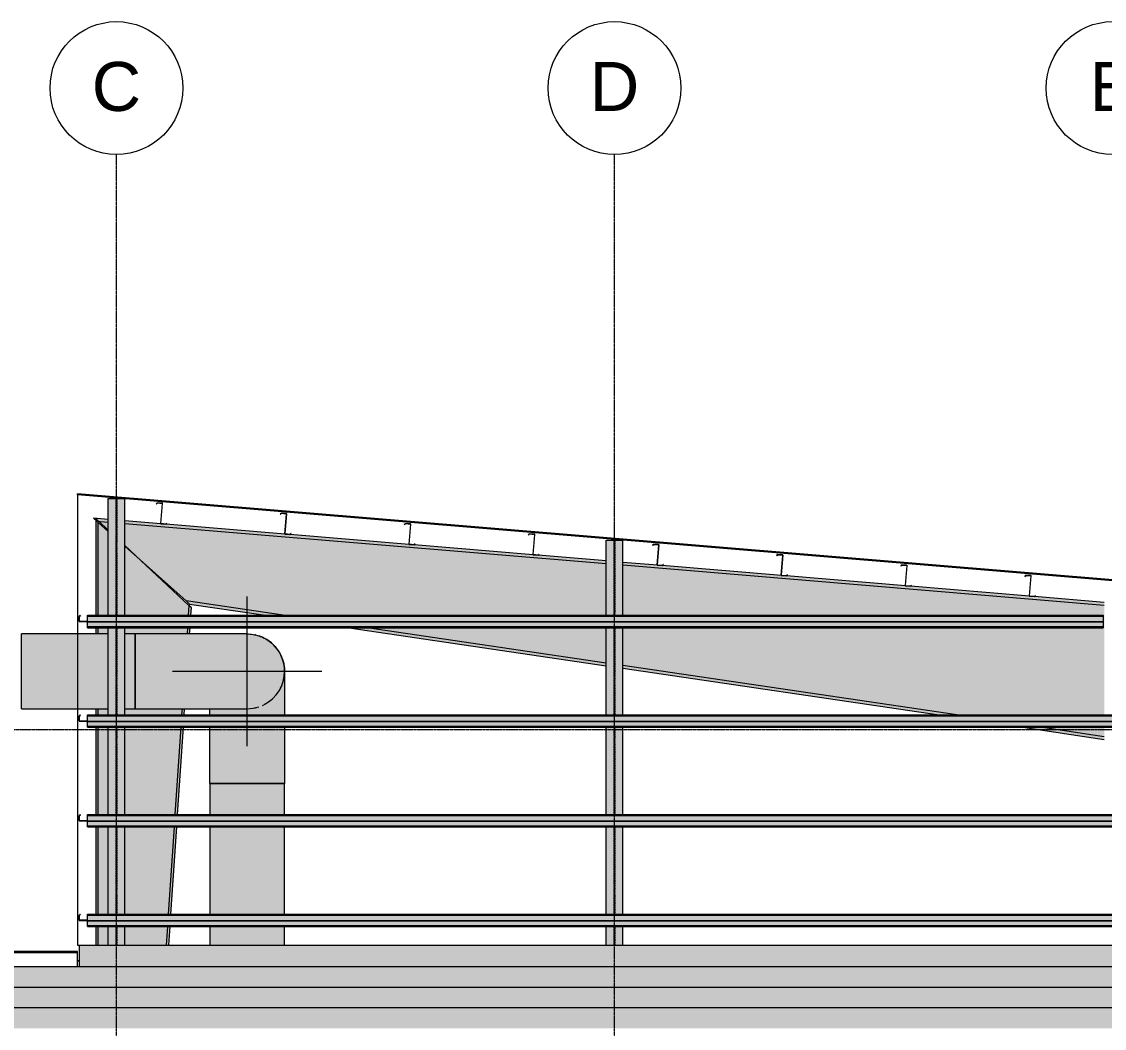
# Model space of a CAD drawing. Header units: inches. Extents: x -26493 to -15674, y -132 to 673.
# Drawn here: x -20869 to -20348, y 188 to 673 of the extents above; entities that cross this region are included whole.
import ezdxf

# ---------------------------------------------------------------- set-up
doc = ezdxf.new("R2010")
doc.units = ezdxf.units.IN
doc.header["$MEASUREMENT"] = 0
doc.linetypes.add('Grid Line 1_2_', pattern=[0.875, 0.5, -0.125, 0.125, -0.125])
doc.linetypes.add('Hidden 1_8_', pattern=[0.1875, 0.125, -0.0625])
for name, color, linetype, lineweight in [('A-FLOR-LEVL', 51, 'Continuous', 9), ('A-ROOF', 132, 'Continuous', 13), ('A-WALL', 113, 'Continuous', 13), ('I-WALL', 2, 'Continuous', 13), ('M-HVAC-DUCT', 70, 'Continuous', 9), ('M-HVAC-DUCT-ANNO', 70, 'Continuous', 9), ('M-HVAC-DUCT-CNTR', 70, 'Continuous', 9), ('S-BEAM', 12, 'Continuous', 9), ('S-COLS', 52, 'Continuous', 9), ('S-GRID', 1, 'Continuous', 9), ('S-GRID-IDEN', 1, 'Continuous', 9)]:
    doc.layers.add(name, color=color, linetype=linetype, lineweight=lineweight)
doc.styles.add('Arial_1', font='arial.ttf', dxfattribs={"height": 23.60479})

# ---------------------------------------------------------------- blocks, each defined once
blk = doc.blocks.new('Girt_Z - 10_D-559340-Section 7')
at = {"layer": 'S-BEAM'}
h = blk.add_hatch(color=256, dxfattribs=at)
h.paths.add_polyline_path([(21173.88, 430.85), (21174.41, 431.38), (21174.33, 431.46), (21173.84, 430.96), (21171.53, 431.15), (21171.52, 431.04)], flags=0)
h.paths.add_polyline_path([(21171.46, 431.24), (21172.26, 440.83), (21172.15, 440.84), (21171.35, 431.25)], flags=0)
h.paths.add_polyline_path([(21169.28, 440.62), (21169.77, 441.11), (21172.08, 440.92), (21172.09, 441.03), (21169.73, 441.23), (21169.2, 440.7)], flags=0)
for p, q in [((21169.73, 441.23), (21169.2, 440.7)), ((21169.2, 440.7), (21169.28, 440.62)), ((21169.28, 440.62), (21169.77, 441.11)), ((21172.09, 441.03), (21169.73, 441.23)), ((21169.77, 441.11), (21172.08, 440.92)), ((21172.15, 440.84), (21171.35, 431.25)), ((21171.46, 431.24), (21172.26, 440.83)), ((21171.52, 431.04), (21173.88, 430.85)), ((21173.84, 430.96), (21171.53, 431.15)), ((21174.33, 431.46), (21173.84, 430.96)), ((21173.88, 430.85), (21174.41, 431.38)), ((21174.41, 431.38), (21174.33, 431.46))]:
    blk.add_line(p, q, dxfattribs=at)
for centre, radius, start, end in [((21172.07, 440.84), 0.0782, 355.2364, 83.1136), ((21172.07, 440.84), 0.187, 25.2364, 85.2364), ((21172.07, 440.84), 0.187, 355.2364, 25.2364), ((21171.54, 431.23), 0.187, 175.2364, 205.2364), ((21171.54, 431.23), 0.187, 205.2364, 235.2364), ((21171.54, 431.23), 0.188, 235.2364, 265.2364), ((21171.54, 431.23), 0.0782, 175.2364, 204.2222), ((21171.54, 431.23), 0.0782, 204.2222, 233.2081), ((21171.54, 431.23), 0.0782, 233.2081, 262.194)]:
    blk.add_arc(centre, radius, start, end, dxfattribs=at)
blk = doc.blocks.new('Girt_Z - 10_D-V41-Section 7')
at = {"layer": 'S-BEAM'}
h = blk.add_hatch(color=256, dxfattribs=at)
h.paths.add_polyline_path([(21233.68, 425.86), (21234.2, 426.4), (21234.13, 426.47), (21233.63, 425.98), (21231.32, 426.17), (21231.32, 426.06)], flags=0)
h.paths.add_polyline_path([(21231.25, 426.25), (21232.05, 435.85), (21231.95, 435.86), (21231.15, 426.26)], flags=0)
h.paths.add_polyline_path([(21229.07, 435.64), (21229.57, 436.13), (21231.88, 435.94), (21231.88, 436.05), (21229.52, 436.25), (21229, 435.71)], flags=0)
for p, q in [((21229.52, 436.25), (21229, 435.71)), ((21229, 435.71), (21229.07, 435.64)), ((21229.07, 435.64), (21229.57, 436.13)), ((21231.88, 436.05), (21229.52, 436.25)), ((21229.57, 436.13), (21231.88, 435.94)), ((21231.95, 435.86), (21231.15, 426.26)), ((21231.25, 426.25), (21232.05, 435.85)), ((21233.63, 425.98), (21231.32, 426.17)), ((21231.32, 426.06), (21233.68, 425.86)), ((21234.13, 426.47), (21233.63, 425.98)), ((21233.68, 425.86), (21234.2, 426.4)), ((21234.2, 426.4), (21234.13, 426.47))]:
    blk.add_line(p, q, dxfattribs=at)
for centre, radius, start, end in [((21231.87, 435.86), 0.187, 55.2364, 85.2364), ((21231.87, 435.86), 0.0782, 53.8212, 83.1136), ((21231.87, 435.86), 0.0782, 355.2364, 53.8212), ((21231.87, 435.86), 0.188, 355.2364, 55.2364), ((21231.33, 426.25), 0.188, 175.2364, 205.2364), ((21231.33, 426.25), 0.188, 205.2364, 235.2364), ((21231.33, 426.25), 0.187, 235.2364, 265.2364), ((21231.33, 426.25), 0.0782, 175.2364, 262.194)]:
    blk.add_arc(centre, radius, start, end, dxfattribs=at)
blk = doc.blocks.new('Girt_Z - 10_D-V42-Section 7')
at = {"layer": 'S-BEAM'}
h = blk.add_hatch(color=256, dxfattribs=at)
h.paths.add_polyline_path([(21293.47, 420.88), (21294, 421.41), (21293.92, 421.49), (21293.43, 421), (21291.11, 421.19), (21291.11, 421.08)], flags=0)
h.paths.add_polyline_path([(21291.05, 421.27), (21291.85, 430.86), (21291.74, 430.87), (21290.94, 421.28)], flags=0)
h.paths.add_polyline_path([(21288.87, 430.65), (21289.36, 431.15), (21291.67, 430.96), (21291.68, 431.07), (21289.32, 431.26), (21288.79, 430.73)], flags=0)
for p, q in [((21289.32, 431.26), (21288.79, 430.73)), ((21288.79, 430.73), (21288.87, 430.65)), ((21288.87, 430.65), (21289.36, 431.15)), ((21291.68, 431.07), (21289.32, 431.26)), ((21289.36, 431.15), (21291.67, 430.96)), ((21291.74, 430.87), (21290.94, 421.28)), ((21291.05, 421.27), (21291.85, 430.86)), ((21293.43, 421), (21291.11, 421.19)), ((21291.11, 421.08), (21293.47, 420.88)), ((21293.92, 421.49), (21293.43, 421)), ((21293.47, 420.88), (21294, 421.41)), ((21294, 421.41), (21293.92, 421.49))]:
    blk.add_line(p, q, dxfattribs=at)
for centre, radius, start, end in [((21291.66, 430.88), 0.0782, 355.2364, 83.1136), ((21291.66, 430.88), 0.187, 355.2364, 85.2364), ((21291.13, 421.27), 0.187, 175.2364, 265.2364), ((21291.13, 421.27), 0.0782, 175.2364, 262.194)]:
    blk.add_arc(centre, radius, start, end, dxfattribs=at)
blk = doc.blocks.new('Family7 - Family7-557682-Section 7')
at = {"layer": 'S-BEAM'}
h = blk.add_hatch(color=256, dxfattribs=at)
h.paths.add_polyline_path([(22358.76, 330.85), (22360.11, 332), (22354.03, 332.5), (22354.03, 331.25), (22356.16, 331.07)], flags=0)
h.paths.add_polyline_path([(22346.07, 331.91), (22346.07, 333.02), (22332.79, 333.02), (22336.8, 332.68)], flags=0)
h.paths.add_polyline_path([(22276.27, 338.98), (22114.03, 352.5), (22114.03, 351.25), (22261.22, 338.98)], flags=0)
h.paths.add_polyline_path([(22106.07, 351.91), (22106.07, 353.17), (21874.03, 372.5), (21874.03, 371.25), (22104.4, 352.05)], flags=0)
h.paths.add_polyline_path([(21866.07, 371.91), (21866.07, 373.17), (21634.03, 392.5), (21634.03, 391.25), (21832.13, 374.74)], flags=0)
h.paths.add_polyline_path([(21626.07, 391.91), (21626.07, 393.17), (21394.03, 412.5), (21394.03, 411.25), (21600.87, 394.01)], flags=0)
h.paths.add_polyline_path([(21386.07, 411.91), (21386.07, 413.17), (21154.03, 432.5), (21154.04, 431.25), (21371.12, 413.16)], flags=0)
h.paths.add_polyline_path([(21146.07, 431.91), (21146.07, 433.17), (21138.99, 433.76), (21140.54, 432.37)], flags=0)
h = blk.add_hatch(color=256, dxfattribs=at)
h.paths.add_polyline_path([(22321.25, 299.11), (22346.07, 320.12), (22346.07, 331.91), (22332.79, 333.02), (22114.03, 333.02), (22114.03, 303.43), (22319.48, 299.15), (22319.67, 299.3), (22319.68, 299.14), (22319.8, 299.14)], flags=0)
h.paths.add_polyline_path([(22106.07, 303.6), (22106.07, 333.02), (21874.03, 333.02), (21874.03, 308.43), (22104.4, 303.63)], flags=0)
h.paths.add_polyline_path([(21866.07, 308.6), (21866.07, 333.02), (21634.03, 333.02), (21634.03, 327.29), (21743.11, 311.16), (21833.27, 309.28)], flags=0)
h.paths.add_polyline_path([(22354.03, 326.85), (22358.76, 330.85), (22354.03, 331.25), (22354.03, 329.58)], flags=0)
h.paths.add_polyline_path([(21626.07, 328.47), (21626.07, 333.02), (21595.34, 333.02), (21620.24, 329.33)], flags=0)
h.paths.add_polyline_path([(22026.93, 338.98), (22106.07, 338.98), (22106.07, 351.91), (21874.03, 371.25), (21874.03, 338.98), (21949.47, 338.98)], flags=0)
h.paths.add_polyline_path([(21639.61, 338.98), (21866.07, 338.98), (21866.07, 371.91), (21634.03, 391.25), (21634.03, 338.98)], flags=0)
h.paths.add_polyline_path([(22143.13, 338.98), (22261.22, 338.98), (22114.03, 351.24), (22114.03, 338.98)], flags=0)
h.paths.add_polyline_path([(21555.01, 338.98), (21626.07, 338.98), (21626.07, 391.91), (21394.03, 411.25), (21394.03, 386.98), (21625.57, 386.98), (21625.57, 381.02), (21394.03, 381.02), (21394.03, 362.79), (21505.59, 346.29)], flags=0)
h.paths.add_polyline_path([(21386.07, 363.97), (21386.07, 381.02), (21270.79, 381.02), (21368.48, 366.57)], flags=0)
h.paths.add_polyline_path([(21230.47, 386.98), (21386.07, 386.98), (21386.07, 411.91), (21154.03, 431.25), (21154.03, 420.32), (21183.61, 393.91), (21213.54, 389.48)], flags=0)
h.paths.add_polyline_path([(21146.07, 427.43), (21146.07, 431.91), (21141.3, 432.31), (21141.3, 431.69)], flags=0)
h = blk.add_hatch(color=256, dxfattribs=at)
h.paths.add_polyline_path([(22319.8, 297.89), (22321.25, 299.11), (22114.03, 303.43), (22114.03, 302.18), (22298.06, 298.34)], flags=0)
h.paths.add_polyline_path([(22106.07, 302.34), (22106.07, 303.6), (21874.03, 308.43), (21874.03, 307.18), (22104.4, 302.38)], flags=0)
h.paths.add_polyline_path([(21866.07, 307.35), (21866.07, 308.6), (21743.11, 311.16), (21634.03, 327.29), (21634.03, 326.03), (21743, 309.91), (21833.27, 308.03)], flags=0)
h.paths.add_polyline_path([(21626.07, 327.21), (21626.07, 328.47), (21595.34, 333.02), (21586.79, 333.02), (21620.24, 328.07)], flags=0)
h.paths.add_polyline_path([(21546.47, 338.98), (21555.01, 338.98), (21394.03, 362.79), (21394.03, 361.53), (21497.05, 346.29)], flags=0)
h.paths.add_polyline_path([(21386.07, 362.7), (21386.07, 363.97), (21270.79, 381.02), (21262.25, 381.02), (21368.48, 365.31)], flags=0)
h.paths.add_polyline_path([(21230.47, 386.98), (21183.61, 393.91), (21185.3, 392.4), (21221.92, 386.98), (21222.49, 386.98)], flags=0)
for p, q in [((21146.07, 433.17), (21138.99, 433.76)), ((21138.99, 433.76), (21140.54, 432.37)), ((21140.54, 432.37), (21146.07, 431.91)), ((21141.3, 431.69), (21146.07, 427.43)), ((21171.52, 431.04), (21154.03, 432.5)), ((21154.03, 431.25), (21386.07, 411.91)), ((21231.32, 426.06), (21173.88, 430.85)), ((21291.11, 421.08), (21233.68, 425.86)), ((21154.03, 420.32), (21183.61, 393.91)), ((21350.9, 416.1), (21293.47, 420.88)), ((21386.07, 413.17), (21353.26, 415.9)), ((21410.7, 411.11), (21394.03, 412.5)), ((21394.03, 411.25), (21626.07, 391.91)), ((21470.49, 406.13), (21413.05, 410.92)), ((21530.28, 401.15), (21472.85, 405.93)), ((21590.07, 396.16), (21532.64, 400.95)), ((21183.61, 393.91), (21185.3, 392.4)), ((21230.47, 386.98), (21183.61, 393.91)), ((21185.3, 392.4), (21221.92, 386.98)), ((21626.07, 393.17), (21592.43, 395.97)), ((21262.25, 381.02), (21386.07, 362.7)), ((21386.07, 363.97), (21270.79, 381.02)), ((21555.01, 338.98), (21394.03, 362.79)), ((21394.03, 361.53), (21546.47, 338.98)), ((21586.79, 333.02), (21626.07, 327.21)), ((21626.07, 328.47), (21595.34, 333.02))]:
    blk.add_line(p, q, dxfattribs=at)
blk = doc.blocks.new('W-Wide Flange-Column - W10X33-556724-Section 7')
at = {"layer": 'S-COLS', "linetype": 'Hidden 1_8_'}
for p, q in [((21149.9, 386.98), (21149.9, 443.2)), ((21150.21, 443.2), (21150.21, 386.98)), ((21149.9, 338.98), (21149.9, 381.02)), ((21150.21, 381.02), (21150.21, 338.98)), ((21149.9, 290.98), (21149.9, 333.02)), ((21150.21, 333.02), (21150.21, 290.98)), ((21149.9, 242.98), (21149.9, 285.02)), ((21150.21, 285.02), (21150.21, 242.98)), ((21149.9, 228), (21149.9, 237.02)), ((21150.21, 237.02), (21150.21, 228))]:
    blk.add_line(p, q, dxfattribs=at)
blk = doc.blocks.new('W-Wide Flange-Column - W10X33-556715-Section 7')
at = {"layer": 'S-COLS', "linetype": 'Hidden 1_8_'}
for p, q in [((21389.9, 386.98), (21389.9, 423.2)), ((21390.21, 423.2), (21390.21, 386.98)), ((21389.9, 338.98), (21389.9, 381.02)), ((21390.21, 381.02), (21390.21, 338.98)), ((21389.9, 290.98), (21389.9, 333.02)), ((21390.21, 333.02), (21390.21, 290.98)), ((21389.9, 242.98), (21389.9, 285.02)), ((21390.21, 285.02), (21390.21, 242.98)), ((21389.9, 228), (21389.9, 237.02)), ((21390.21, 237.02), (21390.21, 228))]:
    blk.add_line(p, q, dxfattribs=at)
blk = doc.blocks.new('Girt_Z - 10_D-559342-Section 7')
at = {"layer": 'S-BEAM'}
for points in [[(22343.07, 217.2), (22343.07, 217.59), (20676.75, 217.59), (20676.75, 217.2), (22336.8, 217.2)], [(20676.75, 216.98), (22343.07, 216.98), (22343.07, 217.2), (20676.75, 217.2), (20676.75, 217.12)], [(20676.75, 207.72), (22343.07, 207.72), (22343.07, 216.98), (20676.75, 216.98), (20676.75, 212.56)]]:
    blk.add_hatch(color=256, dxfattribs=at).paths.add_polyline_path(points, flags=0)
blk.add_line((22343.07, 217.59), (20676.75, 217.59), dxfattribs=at)
blk = doc.blocks.new('Girt_Z - 8_D-559303-Section 7')
at = {"layer": 'S-BEAM'}
h = blk.add_hatch(color=256, dxfattribs=at)
h.paths.add_polyline_path([(21136.05, 239.95), (21136.05, 240.05), (21132.24, 240.04), (21132.24, 239.95)], flags=0)
h.paths.add_polyline_path([(21132.16, 240.13), (21132.16, 242.45), (21132.7, 242.9), (21132.63, 242.98), (21132.05, 242.5), (21132.05, 240.13)], flags=0)
for p, q in [((21132.63, 242.98), (21132.05, 242.5)), ((21132.05, 242.5), (21132.05, 240.13)), ((21132.16, 242.45), (21132.7, 242.9)), ((21132.16, 240.13), (21132.16, 242.45)), ((21136.05, 240.05), (21132.24, 240.05)), ((21132.7, 242.9), (21132.63, 242.98)), ((21132.24, 239.95), (21136.05, 239.95))]:
    blk.add_line(p, q, dxfattribs=at)
for radius, start in [(0.188, 180), (0.0782, 183.0424)]:
    blk.add_arc((21132.24, 240.13), radius, start, 270, dxfattribs=at)
blk = doc.blocks.new('Round Elbow - 1_5 D-507539-Section 7')
at = {"layer": 'M-HVAC-DUCT'}
for points in [[(21159.05, 360), (21231.05, 360), (21230.79, 363.01), (21230.12, 365.68), (21229.09, 368.17), (21227.62, 370.58), (21225.78, 372.73), (21223.63, 374.56), (21221.22, 376.04), (21218.39, 377.18), (21215.87, 377.78), (21213.54, 377.97), (21212.58, 378), (21159.05, 378), (21159.05, 362.82)], [(21210.99, 342), (21213.54, 342.04), (21215.97, 342.25), (21218.94, 343.02), (21221.49, 344.12), (21223.72, 345.51), (21225.8, 347.3), (21227.81, 349.73), (21229.23, 352.17), (21230.22, 354.65), (21230.83, 357.18), (21231.05, 360), (21159.05, 360), (21159.05, 342), (21210.66, 342)]]:
    blk.add_hatch(color=256, dxfattribs=at).paths.add_polyline_path(points, flags=0)
for p, q in [((21159.05, 360), (21159.05, 378)), ((21159.05, 342), (21159.05, 360))]:
    blk.add_line(p, q, dxfattribs=at)
at = {"layer": 'M-HVAC-DUCT', "flags": 128}
for points in [[(21213.05, 378), (21213.01, 378), (21212.88, 378), (21212.66, 378), (21212.36, 378), (21211.98, 378), (21211.51, 378), (21210.95, 378), (21210.31, 378), (21209.59, 378), (21208.79, 378), (21207.91, 378), (21206.95, 378), (21205.92, 378), (21204.8, 378), (21203.62, 378), (21202.37, 378), (21201.04, 378), (21199.65, 378), (21198.19, 378), (21196.67, 378), (21195.1, 378), (21193.46, 378), (21191.77, 378), (21190.02, 378), (21188.23, 378), (21186.39, 378), (21184.5, 378), (21182.58, 378), (21180.62, 378), (21178.62, 378), (21176.59, 378), (21174.54, 378), (21172.45, 378), (21170.35, 378), (21168.23, 378), (21166.1, 378), (21163.95, 378), (21161.79, 378), (21159.64, 378), (21159.05, 378)], [(21159.05, 342), (21161.21, 342), (21163.37, 342), (21165.52, 342), (21167.66, 342), (21169.78, 342), (21171.89, 342), (21173.98, 342), (21176.04, 342), (21178.08, 342), (21180.08, 342), (21182.05, 342), (21183.99, 342), (21185.88, 342), (21187.74, 342), (21189.54, 342), (21191.3, 342), (21193.01, 342), (21194.66, 342), (21196.25, 342), (21197.79, 342), (21199.26, 342), (21200.67, 342), (21202.02, 342), (21203.29, 342), (21204.49, 342), (21205.62, 342), (21206.68, 342), (21207.66, 342), (21208.56, 342), (21209.38, 342), (21210.13, 342), (21210.79, 342), (21211.36, 342), (21211.86, 342), (21212.27, 342), (21212.59, 342), (21212.83, 342), (21212.98, 342), (21213.05, 342), (21213.05, 342)]]:
    blk.add_lwpolyline(points, dxfattribs=at)
at = {"layer": 'M-HVAC-DUCT'}
for start, end in [(0, 72), (297, 0), (270, 288)]:
    blk.add_arc((21213.05, 360), 18, start, end, dxfattribs=at)
blk = doc.blocks.new('Round Elbow - 1_5 D-V61-Section 7')
at = {"layer": 'M-HVAC-DUCT'}
h = blk.add_hatch(color=256, dxfattribs=at)
h.paths.add_polyline_path([(21218.62, 306), (21231.05, 306), (21231.05, 333.02), (21213.05, 333.02), (21213.05, 306), (21215.87, 306)], flags=0)
h.paths.add_polyline_path([(21227.83, 338.98), (21231.05, 338.98), (21231.05, 360), (21230.75, 356.79), (21229.95, 353.86), (21228.88, 351.43), (21227.08, 348.75), (21225.05, 346.6), (21222.65, 344.8), (21220.12, 343.46), (21218.94, 343.02), (21218.39, 342.83), (21215.71, 342.21), (21213.05, 342), (21213.05, 338.98), (21227.8, 338.98)], flags=0)
h = blk.add_hatch(color=256, dxfattribs=at)
h.paths.add_polyline_path([(21203.62, 306), (21213.05, 306), (21213.05, 333.02), (21195.05, 333.02), (21195.05, 306), (21202.47, 306)], flags=0)
h.paths.add_polyline_path([(21199.51, 338.98), (21213.05, 338.98), (21213.05, 342), (21195.05, 342), (21195.05, 338.98), (21199.5, 338.98)], flags=0)
for p, q in [((21213.05, 306), (21195.05, 306)), ((21231.05, 306), (21213.05, 306))]:
    blk.add_line(p, q, dxfattribs=at)
at = {"layer": 'M-HVAC-DUCT', "flags": 128}
for points in [[(21213.05, 378), (21213.77, 377.99), (21214.49, 377.94), (21215.21, 377.87), (21215.92, 377.77), (21216.63, 377.64), (21217.33, 377.48), (21217.46, 377.45)], [(21217.5, 377.44), (21218.03, 377.3), (21218.72, 377.09), (21219.39, 376.85), (21220.06, 376.58), (21220.25, 376.5)], [(21220.32, 376.46), (21220.72, 376.29), (21221.19, 376.05)], [(21221.24, 376.03), (21221.36, 375.97), (21222, 375.62), (21222.61, 375.25), (21222.86, 375.09)], [(21222.93, 375.04), (21223.22, 374.86), (21223.6, 374.58)], [(21223.65, 374.55), (21223.8, 374.44), (21224.37, 374), (21224.92, 373.53), (21225.21, 373.27)], [(21225.27, 373.21), (21225.45, 373.05), (21225.75, 372.76)], [(21225.8, 372.71), (21225.97, 372.54), (21226.46, 372.01), (21226.93, 371.47), (21227.23, 371.08)], [(21227.27, 371.04), (21227.37, 370.9), (21227.58, 370.62)], [(21227.64, 370.54), (21227.8, 370.32), (21228.2, 369.73), (21228.58, 369.11), (21228.93, 368.48), (21229.07, 368.21)], [(21229.11, 368.13), (21229.25, 367.84), (21229.56, 367.19), (21229.83, 366.52), (21230.08, 365.85), (21230.16, 365.6)], [(21230.18, 365.52), (21230.3, 365.16), (21230.49, 364.47), (21230.65, 363.77), (21230.79, 363.06), (21230.82, 362.85)], [(21230.83, 362.77), (21230.9, 362.35), (21230.98, 361.63), (21231.03, 360.91), (21231.05, 360.19), (21231.05, 360)], [(21231.05, 360), (21231.05, 359.96), (21231.05, 359.83), (21231.05, 359.61), (21231.05, 359.31), (21231.05, 358.92), (21231.05, 358.45), (21231.05, 357.9), (21231.05, 357.26), (21231.05, 356.54), (21231.05, 355.74), (21231.05, 354.86), (21231.05, 353.9), (21231.05, 352.86), (21231.05, 351.75), (21231.05, 350.57), (21231.05, 349.31), (21231.05, 347.99), (21231.05, 346.6), (21231.05, 345.14), (21231.05, 343.62), (21231.05, 342.04), (21231.05, 340.41), (21231.05, 338.98)], [(21195.05, 338.98), (21195.05, 339.95), (21195.05, 341.61), (21195.05, 342)], [(21195.05, 306), (21195.05, 308.16), (21195.05, 310.32), (21195.05, 312.46), (21195.05, 314.6), (21195.05, 316.73), (21195.05, 318.84), (21195.05, 320.92), (21195.05, 322.99), (21195.05, 325.02), (21195.05, 327.03), (21195.05, 329), (21195.05, 330.94), (21195.05, 332.83), (21195.05, 333.02)], [(21231.05, 333.02), (21231.05, 331.45), (21231.05, 329.53), (21231.05, 327.56), (21231.05, 325.57), (21231.05, 323.54), (21231.05, 321.48), (21231.05, 319.4), (21231.05, 317.3), (21231.05, 315.18), (21231.05, 313.04), (21231.05, 310.9), (21231.05, 308.74), (21231.05, 306.58), (21231.05, 306)]]:
    blk.add_lwpolyline(points, dxfattribs=at)
blk = doc.blocks.new('Girt_Z - 8_D-559297-Section 7')
at = {"layer": 'S-BEAM'}
for points in [[(22356.16, 242.5), (22364.05, 242.5), (22364.05, 242.98), (21136.05, 242.98), (21136.08, 242.5), (22336.8, 242.5)], [(22356.16, 240.13), (22364.05, 240.13), (22364.05, 242.5), (21136.05, 242.5), (21136.08, 240.13), (22336.8, 240.13)], [(21620.24, 239.95), (22364.05, 239.97), (22364.05, 240.13), (21136.05, 240.13), (21136.08, 239.95), (21600.87, 239.95)], [(21717.07, 239.87), (22364.05, 239.91), (22364.05, 239.95), (21136.05, 239.91), (21136.08, 239.87), (21639.61, 239.87)]]:
    blk.add_hatch(color=256, dxfattribs=at).paths.add_polyline_path(points, flags=0)
h = blk.add_hatch(color=256, dxfattribs=at)
h.paths.add_polyline_path([(22360.63, 237.55), (22364.05, 237.55), (22364.05, 239.87), (22360.16, 239.87), (22360.16, 237.55)], flags=0)
h.paths.add_polyline_path([(21136.05, 237.55), (22360.05, 237.55), (22360.05, 239.87), (22360.05, 239.87), (21136.05, 239.87)], flags=0)
h = blk.add_hatch(color=256, dxfattribs=at)
h.paths.add_polyline_path([(21794.54, 237.1), (22360.53, 237.1), (22360.05, 237.55), (21136.05, 237.55), (21136.08, 237.1), (21717.07, 237.1)], flags=0)
h.paths.add_polyline_path([(22360.7, 237.1), (22364.05, 237.1), (22364.05, 237.55), (22360.22, 237.5), (22360.63, 237.16)], flags=0)
h = blk.add_hatch(color=256, dxfattribs=at)
h.paths.add_polyline_path([(22360.63, 237.02), (22364.05, 237.02), (22364.05, 237.1), (22360.7, 237.1)], flags=0)
h.paths.add_polyline_path([(22360.63, 237.02), (22360.53, 237.1), (21136.05, 237.1), (21136.08, 237.02), (22360.16, 237.02)], flags=0)
for p, q in [((21136.05, 242.5), (21136.05, 242.98)), ((21136.05, 242.98), (22364.05, 242.98)), ((21136.05, 240.13), (21136.05, 242.5)), ((21136.05, 242.5), (22364.05, 242.5)), ((21136.05, 239.95), (21136.05, 240.13)), ((21136.05, 239.95), (22364.05, 239.95)), ((21136.05, 239.87), (21136.05, 239.95)), ((21136.05, 237.55), (21136.05, 239.87)), ((21136.05, 239.87), (22364.05, 239.87)), ((21136.05, 237.1), (21136.05, 237.55)), ((21136.05, 237.55), (22360.05, 237.55)), ((21136.05, 237.02), (21136.05, 237.1)), ((21136.05, 237.1), (22360.53, 237.1)), ((21136.05, 237.02), (22364.05, 237.02))]:
    blk.add_line(p, q, dxfattribs=at)
blk = doc.blocks.new('Girt_Z - 8_D-V65-Section 7')
at = {"layer": 'S-BEAM'}
for points in [[(22356.16, 338.5), (22364.05, 338.5), (22364.05, 338.98), (21136.05, 338.98), (21136.08, 338.5), (22346.48, 338.5)], [(22356.16, 336.13), (22364.05, 336.13), (22364.05, 338.5), (21136.05, 338.5), (21136.08, 336.13), (22346.48, 336.13)], [(22364.05, 335.95), (22364.05, 336.13), (21136.05, 336.13), (21136.08, 335.95), (22356.16, 335.95)], [(21484.67, 335.87), (22364.05, 335.91), (22364.05, 335.95), (21136.05, 335.91), (21136.08, 335.87), (21407.21, 335.87)], [(21484.67, 333.55), (22364.05, 333.55), (22364.05, 335.87), (21136.05, 335.87), (21136.08, 333.55), (21407.21, 333.55)], [(22356.16, 333.1), (22364.05, 333.1), (22364.05, 333.55), (21136.05, 333.55), (21136.08, 333.1), (22346.48, 333.1)], [(22356.16, 333.02), (22364.05, 333.02), (22364.05, 333.1), (21136.05, 333.1), (21136.08, 333.02), (22346.48, 333.02)]]:
    blk.add_hatch(color=256, dxfattribs=at).paths.add_polyline_path(points, flags=0)
for p, q in [((21136.05, 338.5), (21136.05, 338.98)), ((21136.05, 338.98), (22364.05, 338.98)), ((21136.05, 336.13), (21136.05, 338.5)), ((21136.05, 338.5), (22364.05, 338.5)), ((21136.05, 335.95), (21136.05, 336.13)), ((21136.05, 335.95), (22364.05, 335.95)), ((21136.05, 335.87), (21136.05, 335.95)), ((21136.05, 333.55), (21136.05, 335.87)), ((21136.05, 335.87), (22364.05, 335.87)), ((21136.05, 333.1), (21136.05, 333.55)), ((21136.05, 333.55), (22364.05, 333.55)), ((21136.05, 333.02), (21136.05, 333.1)), ((21136.05, 333.1), (22364.05, 333.1)), ((21136.05, 333.02), (22364.05, 333.02))]:
    blk.add_line(p, q, dxfattribs=at)
blk = doc.blocks.new('Girt_Z - 8_D-559304-Section 7')
at = {"layer": 'S-BEAM'}
for points in [[(21600.87, 386.5), (21625.57, 386.5), (21625.57, 386.98), (21136.05, 386.98), (21136.08, 386.5), (21562.14, 386.5)], [(21252.28, 384.13), (21625.57, 384.13), (21625.57, 386.5), (21136.05, 386.5), (21136.08, 384.13), (21213.54, 384.13)], [(21252.28, 383.95), (21625.57, 383.97), (21625.57, 384.13), (21136.05, 384.13), (21136.08, 383.95), (21213.54, 383.95)], [(21136.05, 383.87), (21625.57, 383.91), (21625.57, 383.95), (21136.05, 383.91)], [(21600.87, 381.55), (21625.57, 381.55), (21625.57, 383.87), (21136.05, 383.87), (21136.08, 381.55), (21562.14, 381.55)], [(21600.87, 381.1), (21625.57, 381.1), (21625.57, 381.55), (21136.05, 381.55), (21136.08, 381.1), (21562.14, 381.1)], [(21252.28, 381.02), (21625.57, 381.02), (21625.57, 381.1), (21136.05, 381.1), (21136.08, 381.02), (21213.54, 381.02)]]:
    blk.add_hatch(color=256, dxfattribs=at).paths.add_polyline_path(points, flags=0)
for p, q in [((21136.05, 386.5), (21136.05, 386.98)), ((21136.05, 386.98), (21625.57, 386.98)), ((21136.05, 384.13), (21136.05, 386.5)), ((21136.05, 386.5), (21625.57, 386.5)), ((21625.57, 386.98), (21625.57, 386.5)), ((21625.57, 386.5), (21625.57, 384.13)), ((21136.05, 383.95), (21136.05, 384.13)), ((21136.05, 383.95), (21625.57, 383.95)), ((21136.05, 383.87), (21136.05, 383.95)), ((21136.05, 381.55), (21136.05, 383.87)), ((21136.05, 383.87), (21625.57, 383.87)), ((21136.05, 381.1), (21136.05, 381.55)), ((21136.05, 381.55), (21625.57, 381.55)), ((21136.05, 381.02), (21136.05, 381.1)), ((21136.05, 381.1), (21625.57, 381.1)), ((21136.05, 381.02), (21625.57, 381.02)), ((21625.57, 384.13), (21625.57, 383.95)), ((21625.57, 383.95), (21625.57, 383.87)), ((21625.57, 383.87), (21625.57, 381.55)), ((21625.57, 381.55), (21625.57, 381.1)), ((21625.57, 381.1), (21625.57, 381.02))]:
    blk.add_line(p, q, dxfattribs=at)
blk = doc.blocks.new('Grid - Grid Head - Circle-14747-Section 7')
at = {"layer": 'S-GRID-IDEN'}
blk.add_circle((21150.05, 641), 32, dxfattribs=at)

msp = doc.modelspace()

# ---------------------------------------------------------------- hatches: boundary and pattern name
at = {"layer": 'A-ROOF', "transparency": 33554611}
msp.add_hatch(color=256, dxfattribs=at).paths.add_polyline_path([(-19604.87, 341.97), (-19604.87, 342.44), (-20842.44, 445.57), (-20842.44, 445.1), (-19617.54, 343.03)], flags=0)
at = {"layer": 'A-WALL', "transparency": 33554611}
msp.add_hatch(color=256, dxfattribs=at).paths.add_polyline_path([(-21315.15, 224.37), (-20842.44, 224.37), (-20842.44, 224.5), (-21315.15, 224.5)], flags=0)
at = {"layer": 'I-WALL'}
h = msp.add_hatch(color=256, dxfattribs=at)
h.paths.add_polyline_path([(-20841.65, 0), (-19710.76, 0), (-19710.76, 87), (-19632.76, 87), (-19632.76, 0), (-19604.9, 0), (-19604.9, 217.01), (-19629.85, 221.17), (-19629.85, 209.73), (-19617.45, 209.73), (-19617.45, 147.99), (-19629.85, 147.99), (-19629.85, 180.94), (-19630.35, 180.94), (-19630.35, 177.31), (-19728.06, 177.31), (-19728.06, 149), (-19857.45, 149), (-19857.45, 147.99), (-19869.85, 147.99), (-19869.85, 149), (-20097.45, 149), (-20097.45, 147.99), (-20109.85, 147.99), (-20109.85, 149), (-20337.45, 149), (-20337.45, 147.99), (-20349.85, 147.99), (-20349.85, 149), (-20577.45, 149), (-20577.45, 147.99), (-20589.85, 147.99), (-20589.85, 149), (-20817.45, 149), (-20817.45, 147.99), (-20829.85, 147.99), (-20829.85, 149), (-20841.65, 149), (-20841.65, 11.96)], flags=0)
h.paths.add_polyline_path([(-19604.9, 217.49), (-19604.9, 228), (-20841.65, 228), (-20841.65, 220.35), (-19630.64, 220.35), (-19630.64, 221.78), (-19605.65, 217.62)], flags=0)
h = msp.add_hatch(color=256, dxfattribs=at)
h.paths.add_polyline_path([(-19604.9, 217.01), (-19604.9, 217.49), (-19630.64, 221.78), (-19630.64, 221.3), (-19605.65, 217.14)], flags=0)
h.paths.add_polyline_path([(-20101.7, 217.59), (-19630.64, 217.59), (-19630.64, 220.35), (-20841.65, 220.35), (-20841.65, 217.59), (-20121.07, 217.59)], flags=0)
at = {"layer": 'M-HVAC-DUCT'}
for points in [[(-20856.99, 360), (-20842.44, 360), (-20842.44, 378), (-20869.33, 378), (-20869.33, 360)], [(-20856.99, 342), (-20842.44, 342), (-20842.44, 360), (-20869.33, 360), (-20869.33, 342)]]:
    msp.add_hatch(color=256, dxfattribs=at).paths.add_polyline_path(points, flags=0)
h = msp.add_hatch(color=256, dxfattribs=at)
h.paths.add_polyline_path([(-20842.44, 360), (-20827.63, 360), (-20827.63, 378), (-20842.44, 378), (-20842.44, 361.38)], flags=0)
h.paths.add_polyline_path([(-20819.67, 360), (-20814.65, 360), (-20814.65, 378), (-20819.67, 377.98), (-20819.67, 362.56)], flags=0)
h = msp.add_hatch(color=256, dxfattribs=at)
h.paths.add_polyline_path([(-20827.94, 342), (-20827.63, 342), (-20827.63, 360), (-20842.44, 360), (-20842.44, 342), (-20837.63, 342)], flags=0)
h.paths.add_polyline_path([(-20814.65, 342), (-20814.65, 360), (-20819.67, 360), (-20819.67, 342), (-20818.26, 342)], flags=0)
h = msp.add_hatch(color=256, dxfattribs=at)
h.paths.add_polyline_path([(-20760.65, 228), (-20760.65, 237.02), (-20778.65, 237.02), (-20778.65, 228), (-20762.6, 228)], flags=0)
h.paths.add_polyline_path([(-20775.21, 242.98), (-20760.65, 242.98), (-20760.65, 285.02), (-20778.65, 285.02), (-20778.6, 242.98), (-20776.32, 242.98)], flags=0)
h.paths.add_polyline_path([(-20760.65, 290.98), (-20760.65, 306), (-20778.65, 306), (-20778.64, 290.98), (-20763.3, 290.98)], flags=0)
h = msp.add_hatch(color=256, dxfattribs=at)
h.paths.add_polyline_path([(-20760.65, 228), (-20742.65, 228), (-20742.65, 237.02), (-20760.65, 237.02), (-20760.65, 229.28)], flags=0)
h.paths.add_polyline_path([(-20749.54, 242.98), (-20742.65, 242.98), (-20742.65, 285.02), (-20760.65, 285.02), (-20760.65, 242.98), (-20750.07, 242.98)], flags=0)
h.paths.add_polyline_path([(-20760.65, 290.98), (-20742.65, 290.98), (-20742.65, 306), (-20760.65, 306), (-20760.65, 296.14)], flags=0)
at = {"layer": 'M-HVAC-DUCT-ANNO'}
h = msp.add_hatch(color=256, dxfattribs=at)
h.paths.add_polyline_path([(-20759.17, 342.06), (-20759.17, 342.12), (-20759.87, 342.06)], flags=0)
h.paths.add_polyline_path([(-20756.99, 342.42), (-20756.23, 342.55), (-20755.93, 342.68), (-20756.82, 342.46)], flags=0)
h.paths.add_polyline_path([(-20754.21, 343.24), (-20753.23, 343.62), (-20753.34, 343.61), (-20753.88, 343.38)], flags=0)
h.paths.add_polyline_path([(-20751.59, 344.51), (-20750.57, 345.12), (-20750.78, 345), (-20751.05, 344.84)], flags=0)
h.paths.add_polyline_path([(-20749.21, 346.18), (-20748.36, 346.87), (-20748.55, 346.74), (-20749.07, 346.29)], flags=0)
h.paths.add_polyline_path([(-20742.89, 362.89), (-20742.91, 363.01), (-20742.9, 362.92)], flags=0)
h.paths.add_polyline_path([(-20743.59, 365.7), (-20743.63, 365.84), (-20743.61, 365.75)], flags=0)
h.paths.add_polyline_path([(-20744.73, 368.37), (-20745.01, 368.85), (-20744.76, 368.41)], flags=0)
h.paths.add_polyline_path([(-20746.29, 370.81), (-20746.62, 371.24), (-20746.36, 370.9)], flags=0)
h.paths.add_polyline_path([(-20748.22, 372.98), (-20748.71, 373.43), (-20748.38, 373.11)], flags=0)
h.paths.add_polyline_path([(-20750.47, 374.8), (-20750.81, 375.07), (-20750.76, 374.98), (-20750.48, 374.81)], flags=0)
h.paths.add_polyline_path([(-20752.98, 376.25), (-20753.44, 376.49), (-20753.54, 376.48), (-20753.06, 376.28)], flags=0)
h.paths.add_polyline_path([(-20755.86, 377.32), (-20756.23, 377.45), (-20755.94, 377.34)], flags=0)
h.paths.add_polyline_path([(-20758.73, 377.87), (-20759.17, 377.94), (-20759.01, 377.89)], flags=0)
at = {"layer": 'S-COLS'}
h = msp.add_hatch(color=256, dxfattribs=at)
h.paths.add_polyline_path([(-20827.63, 228), (-20819.67, 228), (-20819.67, 237.02), (-20827.63, 237.02), (-20827.63, 229.28)], flags=0)
h.paths.add_polyline_path([(-20827.63, 242.98), (-20819.67, 242.98), (-20819.67, 285.02), (-20827.63, 285.02), (-20827.63, 245.99)], flags=0)
h.paths.add_polyline_path([(-20827.63, 290.98), (-20819.67, 290.98), (-20819.67, 333.02), (-20827.63, 333.02), (-20827.63, 296.14)], flags=0)
h.paths.add_polyline_path([(-20827.63, 338.98), (-20819.67, 338.98), (-20819.67, 381.02), (-20827.63, 381.02), (-20827.63, 346.29)], flags=0)
h.paths.add_polyline_path([(-20827.63, 386.98), (-20819.67, 386.98), (-20819.67, 443.2), (-20827.63, 443.2), (-20827.63, 396.44)], flags=0)
h = msp.add_hatch(color=256, dxfattribs=at)
h.paths.add_polyline_path([(-20832.4, 228), (-20832.4, 237.02), (-20833.65, 237.02), (-20833.65, 228)], flags=0)
h.paths.add_polyline_path([(-20833.65, 242.98), (-20832.4, 242.98), (-20832.4, 285.02), (-20833.65, 285.02), (-20833.65, 245.99)], flags=0)
h.paths.add_polyline_path([(-20833.65, 290.98), (-20832.4, 290.98), (-20832.4, 333.02), (-20833.65, 333.02), (-20833.65, 296.14)], flags=0)
h.paths.add_polyline_path([(-20833.65, 338.98), (-20832.4, 338.98), (-20832.4, 342), (-20833.65, 342)], flags=0)
h.paths.add_polyline_path([(-20832.4, 378), (-20832.4, 381.02), (-20833.65, 381.02), (-20833.65, 378)], flags=0)
h.paths.add_polyline_path([(-20833.65, 386.98), (-20832.4, 386.98), (-20832.4, 432.5), (-20833.65, 433.67), (-20833.65, 396.44)], flags=0)
h = msp.add_hatch(color=256, dxfattribs=at)
h.paths.add_polyline_path([(-20832.4, 228), (-20827.63, 228), (-20827.63, 237.02), (-20832.4, 237.02), (-20832.4, 229.28)], flags=0)
h.paths.add_polyline_path([(-20819.67, 228), (-20799.66, 228), (-20799.06, 237.02), (-20819.67, 237.02), (-20819.67, 229.28)], flags=0)
h.paths.add_polyline_path([(-20832.4, 242.98), (-20827.63, 242.98), (-20827.63, 285.02), (-20832.4, 285.02), (-20832.4, 245.99)], flags=0)
h.paths.add_polyline_path([(-20798.89, 242.98), (-20798.66, 242.98), (-20795.85, 285.02), (-20819.67, 285.02), (-20819.67, 242.98), (-20814.91, 242.98)], flags=0)
h.paths.add_polyline_path([(-20827.94, 290.98), (-20827.63, 290.98), (-20827.63, 333.02), (-20832.4, 333.02), (-20832.4, 290.98)], flags=0)
h.paths.add_polyline_path([(-20819.67, 290.98), (-20795.45, 290.98), (-20792.64, 333.02), (-20819.67, 333.02), (-20819.67, 296.14)], flags=0)
h.paths.add_polyline_path([(-20795.15, 338.98), (-20792.24, 338.98), (-20792.04, 342), (-20819.67, 342), (-20819.67, 338.98), (-20796.62, 338.98)], flags=0)
h.paths.add_polyline_path([(-20832.4, 338.98), (-20827.63, 338.98), (-20827.63, 342), (-20832.4, 342)], flags=0)
h.paths.add_polyline_path([(-20827.63, 378), (-20827.63, 381.02), (-20832.4, 381.02), (-20832.4, 378)], flags=0)
h.paths.add_polyline_path([(-20819.67, 378), (-20789.63, 378), (-20789.43, 381.02), (-20819.67, 381.02), (-20819.67, 379.72)], flags=0)
h.paths.add_polyline_path([(-20827.94, 386.98), (-20827.63, 386.98), (-20827.63, 428.05), (-20832.18, 432.29), (-20832.4, 432.31), (-20832.4, 386.98)], flags=0)
h.paths.add_polyline_path([(-20818.26, 386.98), (-20789.03, 386.98), (-20788.71, 391.76), (-20819.67, 420.63), (-20819.67, 386.98)], flags=0)
h = msp.add_hatch(color=256, dxfattribs=at)
h.paths.add_polyline_path([(-20587.63, 228), (-20579.67, 228), (-20579.67, 237.02), (-20587.63, 237.02)], flags=0)
h.paths.add_polyline_path([(-20587.63, 242.98), (-20579.67, 242.98), (-20579.67, 285.02), (-20587.63, 285.02), (-20587.63, 245.99)], flags=0)
h.paths.add_polyline_path([(-20579.67, 290.98), (-20579.67, 333.02), (-20587.63, 333.02), (-20587.63, 290.98)], flags=0)
h.paths.add_polyline_path([(-20587.63, 338.98), (-20579.67, 338.98), (-20579.67, 381.02), (-20587.63, 381.02), (-20587.63, 346.29)], flags=0)
h.paths.add_polyline_path([(-20587.63, 386.98), (-20579.67, 386.98), (-20579.67, 423.2), (-20587.63, 423.2), (-20587.63, 413.16)], flags=0)
h = msp.add_hatch(color=256, dxfattribs=at)
h.paths.add_polyline_path([(-20799.66, 228), (-20798.41, 228), (-20797.8, 237.02), (-20799.06, 237.02)], flags=0)
h.paths.add_polyline_path([(-20797.4, 242.98), (-20794.59, 285.02), (-20795.85, 285.02), (-20798.66, 242.98)], flags=0)
h.paths.add_polyline_path([(-20795.45, 290.98), (-20794.19, 290.98), (-20791.38, 333.02), (-20792.64, 333.02), (-20793.98, 312.86)], flags=0)
h.paths.add_polyline_path([(-20790.98, 338.98), (-20790.78, 342), (-20792.04, 342), (-20792.24, 338.98), (-20791.24, 338.98)], flags=0)
h.paths.add_polyline_path([(-20789.63, 378), (-20788.38, 378), (-20788.17, 381.02), (-20789.43, 381.02), (-20789.51, 379.72)], flags=0)
h.paths.add_polyline_path([(-20789.03, 386.98), (-20787.77, 386.98), (-20787.53, 390.66), (-20788.71, 391.76)], flags=0)

# ---------------------------------------------------------------- linework, layer by layer
at = {"layer": 'A-FLOR-LEVL', "linetype": 'Grid Line 1_2_'}
msp.add_line((-21547.6, 332), (-18810.83, 332), dxfattribs=at)
at = {"layer": 'A-ROOF'}
for p, q in [((-19604.87, 342.44), (-20842.44, 445.57)), ((-20842.44, 445.1), (-20842.44, 445.57)), ((-20842.44, 445.57), (-20842.44, 445.1)), ((-20842.44, 224.98), (-21315.94, 224.98)), ((-21315.94, 224.5), (-20842.44, 224.5)), ((-20842.44, 220.29), (-20842.44, 224.98)), ((-20842.44, 220.76), (-20841.65, 220.76)), ((-20841.65, 220.29), (-20842.44, 220.29))]:
    msp.add_line(p, q, dxfattribs=at)
at = {"layer": 'A-WALL'}
for p, q in [((-19604.87, 341.97), (-20842.44, 445.1)), ((-20842.44, 445.1), (-20842.44, 228)), ((-21315.94, 224.5), (-20842.44, 224.5)), ((-20842.44, 224.37), (-21315.15, 224.37)), ((-20842.44, 228), (-19604.87, 228)), ((-20842.44, 217.59), (-20842.44, 224.5))]:
    msp.add_line(p, q, dxfattribs=at)
at = {"layer": 'I-WALL'}
msp.add_line((-20841.65, 228), (-20841.65, 217.59), dxfattribs=at)
at = {"layer": 'M-HVAC-DUCT'}
for p, q in [((-20827.63, 378), (-20869.33, 378)), ((-20869.33, 342), (-20869.33, 378)), ((-20814.65, 378), (-20819.67, 378)), ((-20814.65, 378), (-20814.65, 342)), ((-20869.33, 342), (-20827.63, 342)), ((-20819.67, 342), (-20814.65, 342)), ((-20778.65, 306), (-20778.65, 290.98)), ((-20778.65, 306), (-20742.65, 306)), ((-20742.65, 290.98), (-20742.65, 306)), ((-20778.65, 285.02), (-20778.65, 242.98)), ((-20742.65, 242.98), (-20742.65, 285.02)), ((-20778.65, 237.02), (-20778.65, 228)), ((-20742.65, 228), (-20742.65, 237.02))]:
    msp.add_line(p, q, dxfattribs=at)
at = {"layer": 'M-HVAC-DUCT-ANNO'}
for start, end in [(75.8896, 78.3522), (63.7683, 65.8314), (49.5872, 52.4226), (37.5774, 40.4128), (24.1686, 26.2317), (11.4488, 14.5771), (345.4229, 348.5512), (333.5639, 335.8314), (307.5774, 310.2156), (319.5872, 322.4226), (281.4488, 284.5771), (294.1437, 296.2333)]:
    msp.add_arc((-20760.65, 360), 18, start, end, dxfattribs=at)
at = {"layer": 'M-HVAC-DUCT-CNTR'}
for p, q in [((-20760.65, 324), (-20760.65, 396)), ((-20796.65, 360), (-20724.65, 360))]:
    msp.add_line(p, q, dxfattribs=at)
at = {"layer": 'S-COLS'}
for p, q in [((-20827.63, 443.2), (-20819.67, 443.2)), ((-20827.63, 386.98), (-20827.63, 443.2)), ((-20819.67, 386.98), (-20819.67, 443.2)), ((-20833.65, 433.67), (-20833.65, 386.98)), ((-20832.4, 432.5), (-20833.65, 433.67)), ((-20832.4, 386.98), (-20832.4, 432.5)), ((-20827.63, 428.05), (-20832.18, 432.29)), ((-20587.63, 423.2), (-20579.67, 423.2)), ((-20587.63, 386.98), (-20587.63, 423.2)), ((-20579.67, 386.98), (-20579.67, 423.2)), ((-20788.71, 391.76), (-20819.67, 420.63)), ((-20788.71, 391.76), (-20789.03, 386.98)), ((-20787.53, 390.66), (-20788.71, 391.76)), ((-20787.77, 386.98), (-20787.53, 390.66)), ((-20833.65, 381.02), (-20833.65, 378)), ((-20832.4, 378), (-20832.4, 381.02)), ((-20827.63, 338.98), (-20827.63, 381.02)), ((-20819.67, 338.98), (-20819.67, 381.02)), ((-20789.43, 381.02), (-20789.63, 378)), ((-20788.38, 378), (-20788.17, 381.02)), ((-20587.63, 338.98), (-20587.63, 381.02)), ((-20579.67, 338.98), (-20579.67, 381.02)), ((-20833.65, 342), (-20833.65, 338.98)), ((-20832.4, 338.98), (-20832.4, 342)), ((-20792.04, 342), (-20792.24, 338.98)), ((-20790.98, 338.98), (-20790.78, 342)), ((-20833.65, 333.02), (-20833.65, 290.98)), ((-20832.4, 290.98), (-20832.4, 333.02)), ((-20827.63, 290.98), (-20827.63, 333.02)), ((-20819.67, 290.98), (-20819.67, 333.02)), ((-20792.64, 333.02), (-20795.45, 290.98)), ((-20794.19, 290.98), (-20791.38, 333.02)), ((-20587.63, 290.98), (-20587.63, 333.02)), ((-20579.67, 290.98), (-20579.67, 333.02)), ((-20833.65, 285.02), (-20833.65, 242.98)), ((-20832.4, 242.98), (-20832.4, 285.02)), ((-20827.63, 242.98), (-20827.63, 285.02)), ((-20819.67, 242.98), (-20819.67, 285.02)), ((-20795.85, 285.02), (-20798.66, 242.98)), ((-20797.4, 242.98), (-20794.59, 285.02)), ((-20587.63, 242.98), (-20587.63, 285.02)), ((-20579.67, 242.98), (-20579.67, 285.02)), ((-20833.65, 237.02), (-20833.65, 228)), ((-20832.4, 228), (-20832.4, 237.02)), ((-20827.63, 228), (-20827.63, 237.02)), ((-20819.67, 228), (-20819.67, 237.02)), ((-20799.06, 237.02), (-20799.66, 228)), ((-20798.41, 228), (-20797.8, 237.02)), ((-20587.63, 228), (-20587.63, 237.02)), ((-20579.67, 228), (-20579.67, 237.02))]:
    msp.add_line(p, q, dxfattribs=at)
at = {"layer": 'S-GRID', "linetype": 'Grid Line 1_2_'}
for p, q in [((-20823.65, -132), (-20823.65, 609)), ((-20583.65, -132), (-20583.65, 609))]:
    msp.add_line(p, q, dxfattribs=at)

# ---------------------------------------------------------------- block references
at = {"layer": 'M-HVAC-DUCT'}
for name in ['Round Elbow - 1_5 D-507539-Section 7', 'Round Elbow - 1_5 D-V61-Section 7']:
    msp.add_blockref(name, (-41973.71, 0), dxfattribs=at)
at = {"layer": 'S-BEAM'}
for name, p in [('Girt_Z - 10_D-559340-Section 7', (-41973.71, 0)), ('Family7 - Family7-557682-Section 7', (-41973.71, 0)), ('Girt_Z - 10_D-V41-Section 7', (-41973.71, 0)), ('Girt_Z - 10_D-V42-Section 7', (-41973.71, 0)), ('Girt_Z - 10_D-V42-Section 7', (-41913.91, -4.98)), ('Girt_Z - 10_D-V42-Section 7', (-41854.12, -9.97)), ('Girt_Z - 10_D-V42-Section 7', (-41794.33, -14.95)), ('Girt_Z - 10_D-V42-Section 7', (-41734.53, -19.93)), ('Girt_Z - 10_D-V42-Section 7', (-41674.74, -24.91)), ('Girt_Z - 8_D-559303-Section 7', (-41973.71, 144)), ('Girt_Z - 8_D-559304-Section 7', (-41973.71, 0)), ('Girt_Z - 8_D-559303-Section 7', (-41973.71, 96)), ('Girt_Z - 8_D-V65-Section 7', (-41973.71, 0)), ('Girt_Z - 8_D-559303-Section 7', (-41973.71, 48)), ('Girt_Z - 8_D-559297-Section 7', (-41973.71, 48)), ('Girt_Z - 8_D-559303-Section 7', (-41973.71, 0)), ('Girt_Z - 8_D-559297-Section 7', (-41973.71, 0)), ('Girt_Z - 10_D-559342-Section 7', (-41973.71, 0)), ('Girt_Z - 10_D-559342-Section 7', (-41973.71, -9.86)), ('Girt_Z - 10_D-559342-Section 7', (-41973.71, -19.73))]:
    msp.add_blockref(name, p, dxfattribs=at)
at = {"layer": 'S-COLS', "linetype": 'Hidden 1_8_'}
for name in ['W-Wide Flange-Column - W10X33-556724-Section 7', 'W-Wide Flange-Column - W10X33-556715-Section 7']:
    msp.add_blockref(name, (-41973.71, 0), dxfattribs=at)
at = {"layer": 'S-GRID-IDEN'}
for p in [(-41973.71, 0), (-41733.71, 0), (-41493.71, 0)]:
    msp.add_blockref('Grid - Grid Head - Circle-14747-Section 7', p, dxfattribs=at)

# ---------------------------------------------------------------- next in the draw order: texts
at = {"layer": 'S-GRID-IDEN', "char_height": 23.6, "attachment_point": 2, "line_spacing_factor": 0.938532, "style": 'Arial_1', "bg_fill": 3, "box_fill_scale": 1.25, "bg_fill_color": 0, "bg_fill_transparency": 0}
for s, insert, width in [('C', (-20823.66, 653.58), 28.224), ('D', (-20583.66, 653.58), 28.224), ('E', (-20343.66, 653.58), 26.208)]:
    msp.add_mtext(s, dxfattribs=dict(at, insert=insert, width=width))

doc.saveas('drawing.dxf')
